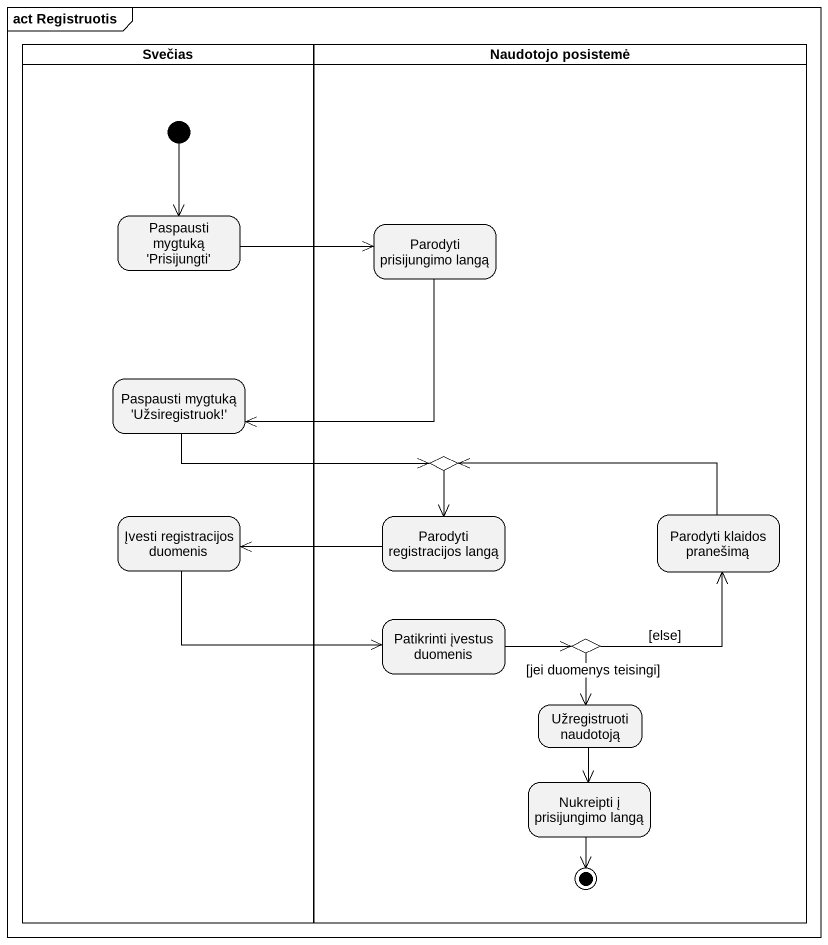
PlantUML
@startuml
mainframe act Registruotis
hide empty description
state Svečias <<partition>> {
  state "Paspausti mygtuką 'Prisijungti'" as Paspausti_mygtuką
  state "Paspausti mygtuką 'Užsiregistruok!'" as Paspausti_mygtuką_2
  state "Įvesti registracijos duomenis" as Įvesti_registracijos
  [*] --> Paspausti_mygtuką
}
state "Naudotojo posistemė" as Naudotojo_posistemė <<partition>> {
  state "Parodyti prisijungimo langą" as Parodyti_prisijungimo_langą
  state choice1 <<choice>>
  state "Parodyti registracijos langą" as Parodyti_registracijos_langą
  state "Parodyti klaidos pranešimą" as Parodyti_klaidos_pranešimą
  state "Patikrinti įvestus duomenis" as Patikrinti_įvestus_duomenis
  state choice2 <<choice>>
  state "Užregistruoti naudotoją" as Užregistruoti_naudotoją
  state "Nukreipti į prisijungimo langą" as Nukreipti_į_prisijungimo
  Nukreipti_į_prisijungimo --> [*]
}
Paspausti_mygtuką -right-> Parodyti_prisijungimo_langą
Parodyti_prisijungimo_langą --> Paspausti_mygtuką_2
Paspausti_mygtuką_2 -right-> choice1
choice1 --> Parodyti_registracijos_langą
Įvesti_registracijos -right-> Patikrinti_įvestus_duomenis
Parodyti_registracijos_langą -left-> Įvesti_registracijos
Parodyti_klaidos_pranešimą -left-> choice1
Patikrinti_įvestus_duomenis -right-> choice2
choice2 -up-> Parodyti_klaidos_pranešimą : [else]
choice2 --> Užregistruoti_naudotoją
Užregistruoti_naudotoją --> Nukreipti_į_prisijungimo : [jei duomenys teisingi]
@enduml
